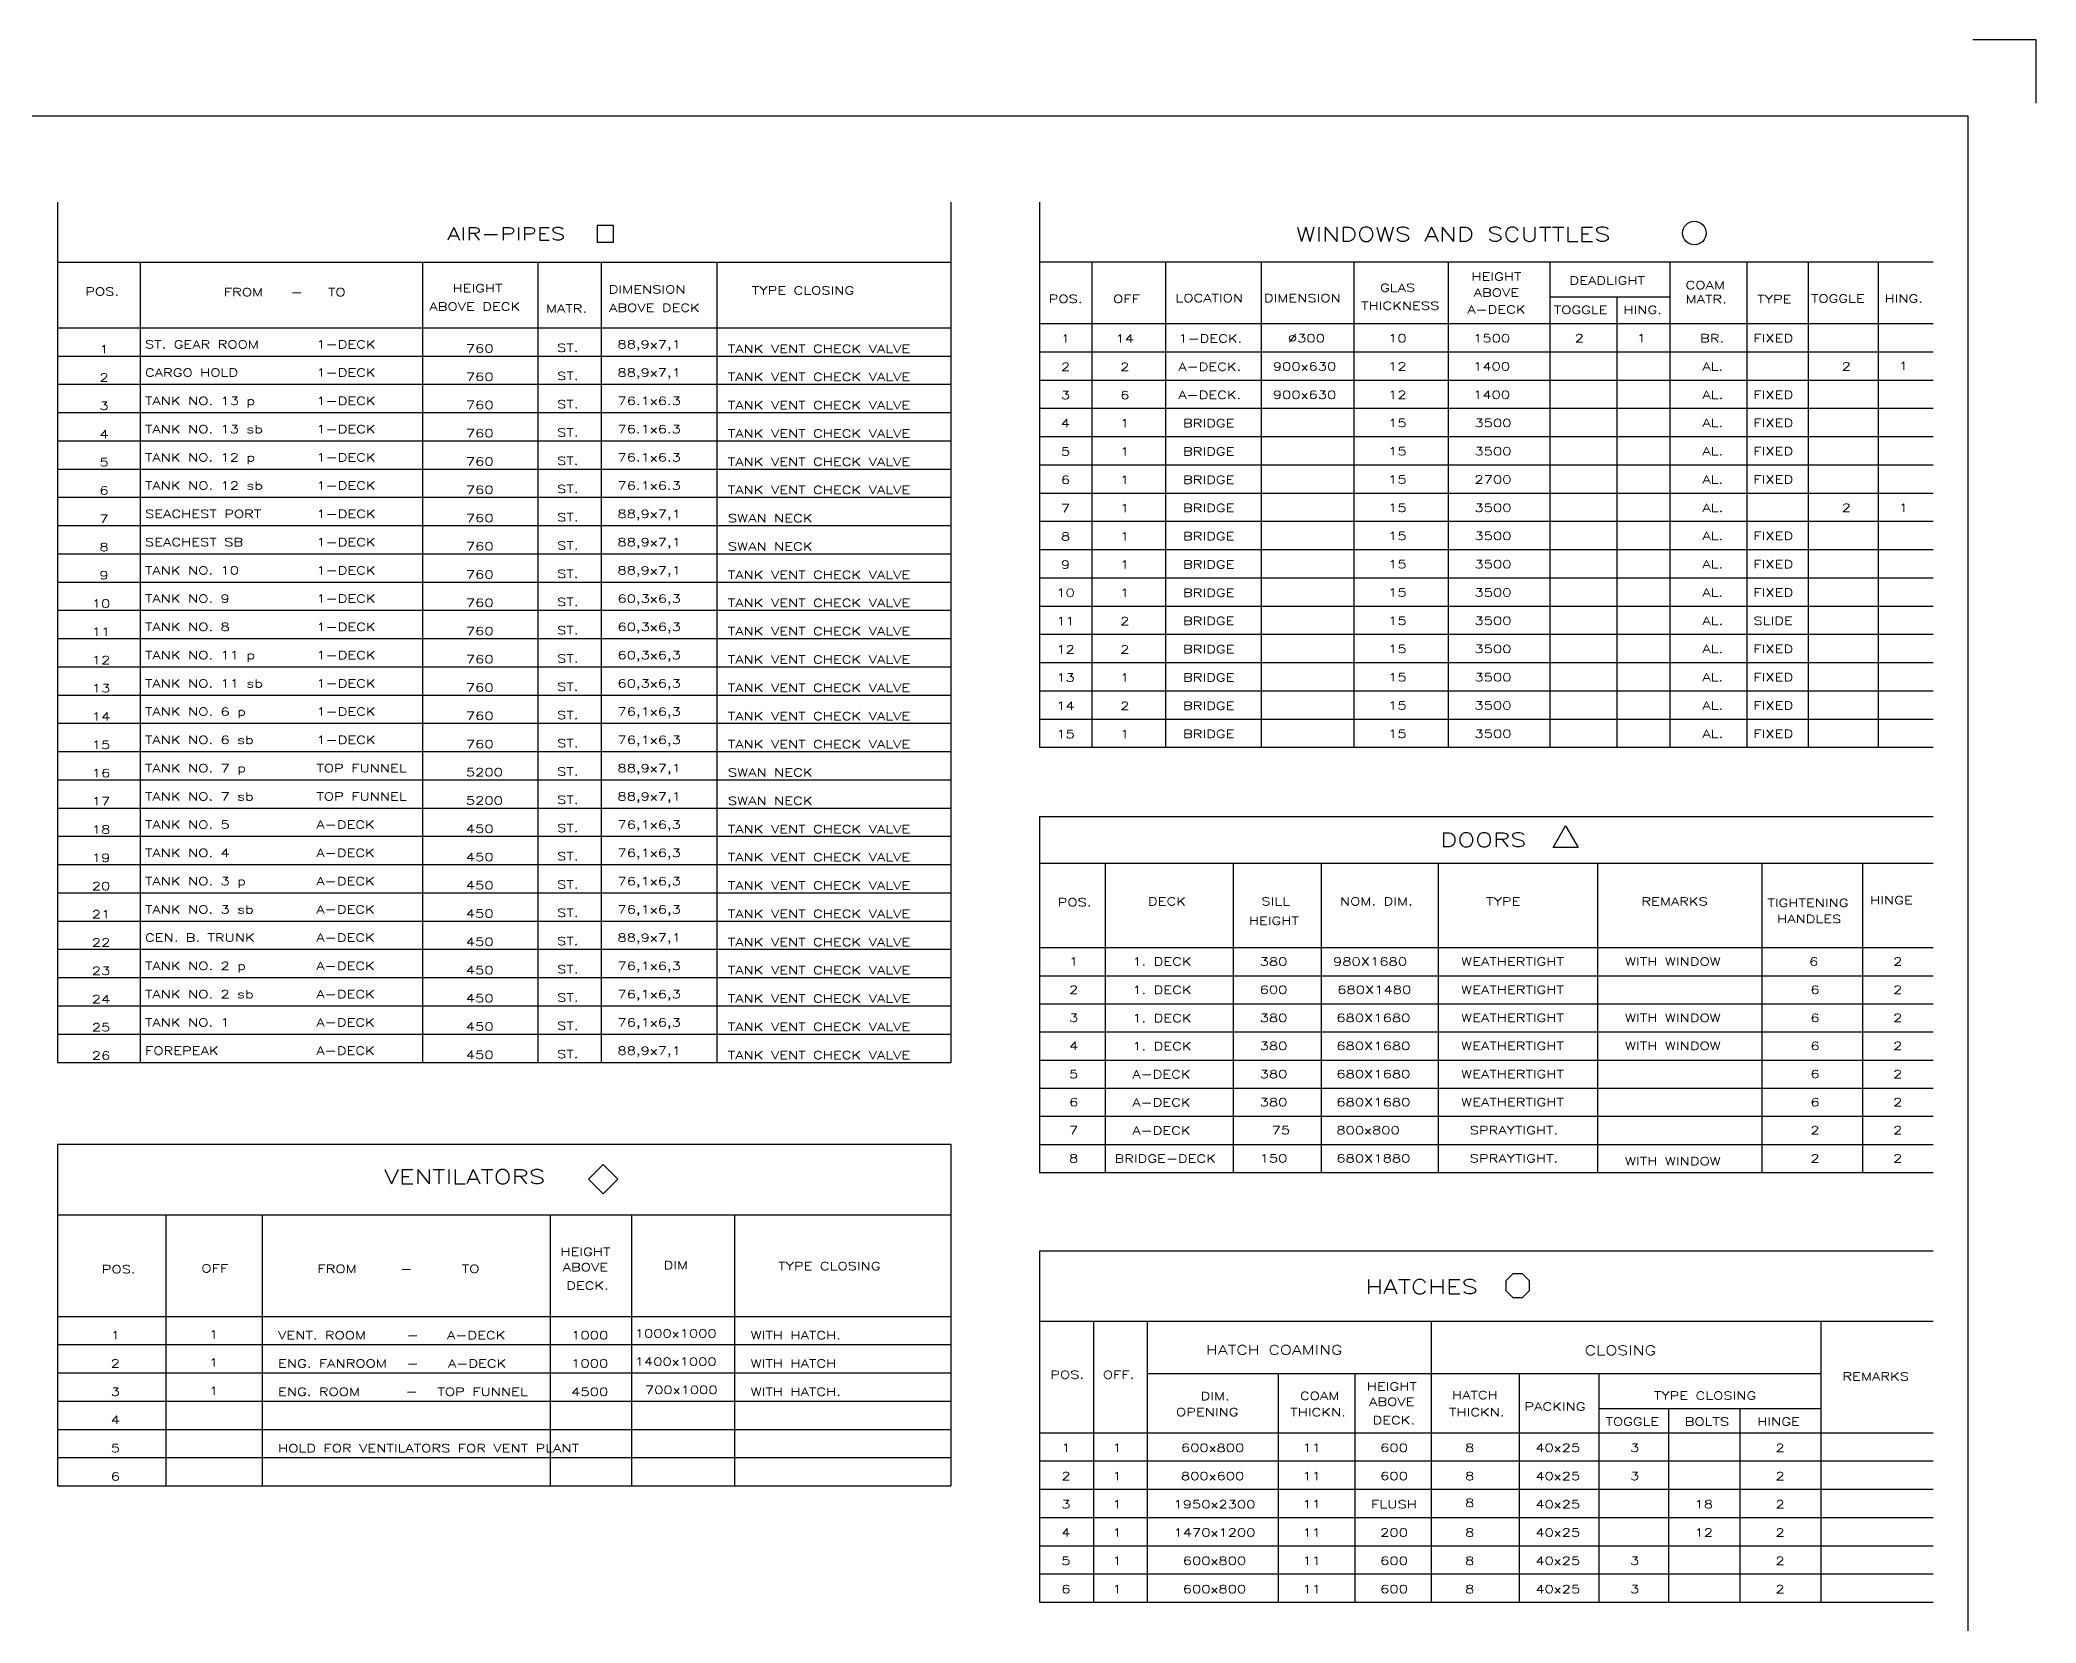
# Model space of a CAD drawing. Extents: x 1551 to 113148, y -1700 to 77018.
# Drawn here: x 63730 to 113148, y 37832 to 77018 of the extents above; entities that cross this region are included whole.
import ezdxf
from ezdxf.enums import TextEntityAlignment as Align

# ---------------------------------------------------------------- set-up
doc = ezdxf.new("R2010")
doc.units = 0
doc.header["$LTSCALE"] = 500
doc.header["$MEASUREMENT"] = 0
doc.layers.get('0').update_dxf_attribs({"linetype": 'CONTINUOUS'})
for name, color, linetype in [('M1CO1', 1, 'CONTINUOUS'), ('S0CO1', 7, 'CONTINUOUS'), ('S0TX3', 3, 'CONTINUOUS')]:
    doc.layers.add(name, color=color, linetype=linetype)
doc.styles.add('ROMANS', font='romans', dxfattribs={"height": 100})

msp = doc.modelspace()

# ---------------------------------------------------------------- linework, layer by layer
at = {"color": 2}
msp.add_lwpolyline([(113148.444, 75453.904), (113148.444, 77017.569), (111584.778, 77017.569)], dxfattribs=at)
at = {"layer": 'M1CO1'}
for p, q in [((64163.063, 69892.809), (86282.437, 69892.809)), ((88477.987, 69998.43), (110597.361, 69998.43)), ((64163.063, 69193.509), (86282.437, 69193.509)), ((88477.987, 69299.131), (110597.361, 69299.131)), ((64163.063, 68494.209), (86282.437, 68494.209)), ((88477.987, 68599.831), (110597.361, 68599.831)), ((64163.063, 67794.909), (86282.437, 67794.909)), ((88477.987, 67900.531), (110597.361, 67900.531)), ((64163.063, 67095.609), (86282.437, 67095.609)), ((88477.987, 67201.231), (110597.361, 67201.231)), ((64163.063, 66396.309), (86282.437, 66396.309)), ((88477.987, 66501.931), (110597.361, 66501.931)), ((88477.987, 65802.631), (110597.361, 65802.631)), ((64163.063, 65697.009), (86282.437, 65697.009)), ((64163.063, 64997.709), (86282.437, 64997.709)), ((88477.987, 65103.331), (110597.361, 65103.331)), ((64163.063, 64298.409), (86282.437, 64298.409)), ((88477.987, 64404.031), (110597.361, 64404.031)), ((64163.063, 63599.109), (86282.437, 63599.109)), ((88477.987, 63704.731), (110597.361, 63704.731)), ((64163.063, 62899.809), (86282.437, 62899.809)), ((88477.987, 63005.431), (110597.361, 63005.431)), ((88477.987, 62306.131), (110597.361, 62306.131)), ((64163.063, 62200.509), (86282.437, 62200.509)), ((64163.063, 61501.209), (86282.437, 61501.209)), ((88477.987, 61606.831), (110597.361, 61606.831)), ((64163.063, 60801.909), (86282.437, 60801.909)), ((88477.987, 60907.531), (110597.361, 60907.531)), ((64163.063, 60102.609), (86282.437, 60102.609)), ((88477.987, 60208.231), (110597.361, 60208.231)), ((64163.063, 59403.309), (86282.437, 59403.309)), ((88477.987, 59508.931), (110597.361, 59508.931)), ((64163.063, 58704.009), (86282.437, 58704.009)), ((64163.063, 58004.709), (86282.437, 58004.709)), ((64163.063, 57305.409), (86282.437, 57305.409)), ((64163.063, 56606.109), (86282.437, 56606.109)), ((64163.063, 55906.809), (86282.437, 55906.809)), ((64163.063, 55207.509), (86282.437, 55207.509)), ((64163.063, 54508.209), (86282.437, 54508.209)), ((64163.063, 53808.909), (86282.437, 53808.909)), ((88477.987, 53855.921), (110597.361, 53855.921)), ((64163.063, 53109.609), (86282.437, 53109.609)), ((88477.987, 53160.189), (110597.361, 53160.189)), ((64163.063, 52410.309), (86282.437, 52410.309)), ((88477.987, 52464.457), (110597.361, 52464.457)), ((64163.063, 51711.009), (86282.437, 51711.009)), ((88477.987, 51768.725), (110597.361, 51768.725)), ((88477.987, 51072.993), (110597.361, 51072.993)), ((88477.987, 50377.261), (110597.361, 50377.261)), ((88477.987, 49681.529), (110597.361, 49681.529)), ((88477.987, 48985.796), (110597.361, 48985.796)), ((64163.063, 44724.005), (86282.437, 44724.005)), ((64163.063, 44024.705), (86282.437, 44024.705)), ((64163.063, 43325.405), (86282.437, 43325.405)), ((64163.063, 42626.105), (86282.437, 42626.105)), ((64163.063, 41926.805), (86282.437, 41926.805)), ((88477.987, 41844.122), (110597.361, 41844.122)), ((64163.063, 41227.505), (86282.437, 41227.505)), ((88477.987, 41144.822), (110597.361, 41144.822)), ((88477.987, 40445.522), (110597.361, 40445.522)), ((88477.987, 39746.222), (110597.361, 39746.222)), ((88477.987, 39046.922), (110597.361, 39046.922)), ((88477.987, 38347.622), (110597.361, 38347.622))]:
    msp.add_line(p, q, dxfattribs=at)
at = {"layer": 'S0CO1', "color": 6}
for p, q in [((111463.759, 75132.34), (3114.742, 75132.34)), ((111464.496, -497.084), (111463.759, 75132.34))]:
    msp.add_line(p, q, dxfattribs=at)
at = {"layer": 'S0TX3'}
for p, q in [((64163.063, 72999.995), (64163.063, 51711.009)), ((86282.437, 72999.995), (86282.437, 51711.009)), ((88477.987, 72999.995), (88477.987, 59508.931)), ((77522.706, 72420.283), (77522.706, 72012.776)), ((77930.214, 72420.283), (77522.706, 72420.283)), ((77930.214, 72012.776), (77930.214, 72420.283)), ((77522.706, 72012.776), (77930.214, 72012.776)), ((64163.063, 71519.426), (86282.437, 71519.426)), ((66214.642, 71519.426), (66214.642, 51711.009)), ((73198.512, 71519.426), (73198.512, 51711.009)), ((76058.555, 71519.426), (76058.555, 51711.009)), ((77623.098, 71519.426), (77623.098, 51711.009)), ((80487.079, 71519.426), (80487.079, 51711.009)), ((88477.987, 71521.92), (110597.361, 71521.92)), ((89769.955, 71521.92), (89769.955, 59508.931)), ((91591.79, 71521.92), (91591.79, 59508.931)), ((93960.284, 71521.92), (93960.284, 59508.931)), ((96257.676, 71521.92), (96257.676, 59508.931)), ((98592.765, 71521.92), (98592.765, 59508.931)), ((101108.67, 71521.92), (101108.67, 59508.931)), ((104081.829, 71521.92), (104081.829, 59508.931)), ((105986.993, 71521.92), (105986.993, 59508.931)), ((107510.163, 71521.92), (107510.163, 59508.931)), ((109238.252, 71521.92), (109238.252, 59508.931)), ((101108.67, 70656.159), (104081.829, 70656.159)), ((102771.463, 70656.159), (102771.463, 59508.931)), ((88477.987, 57796.66), (110597.361, 57796.66)), ((88477.987, 57796.66), (88477.987, 48985.796)), ((88477.987, 56637.107), (110597.361, 56637.107)), ((90102.244, 56637.107), (90102.244, 48985.796)), ((93272.072, 56637.107), (93272.072, 48985.796)), ((95446.694, 56637.107), (95446.694, 48985.796)), ((98345.577, 56637.107), (98345.577, 48985.796)), ((102288.059, 56637.107), (102288.059, 48985.796)), ((106358.575, 56637.107), (106358.575, 48985.796)), ((108849.829, 56637.107), (108849.829, 48985.796)), ((88477.987, 54551.654), (110597.361, 54551.654)), ((64163.063, 49688.716), (86282.437, 49688.716)), ((77672.279, 49184.386), (77308.836, 48820.944)), ((78035.721, 48820.944), (77672.279, 49184.386)), ((77308.836, 48820.944), (77672.279, 48457.501)), ((77672.279, 48457.501), (78035.721, 48820.944)), ((64163.063, 47934.447), (86282.437, 47934.447)), ((66844.34, 47934.447), (66844.34, 41227.505)), ((69232.497, 47934.447), (69232.497, 41227.505)), ((76358.045, 47934.447), (76358.045, 41227.505)), ((78372.135, 47934.447), (78372.135, 41227.505)), ((80922.503, 47934.447), (80922.503, 41227.505)), ((88477.987, 47043.691), (110597.361, 47043.691)), ((88477.987, 47043.691), (88477.987, 38347.622)), ((64163.063, 45423.305), (86282.437, 45423.305)), ((88477.987, 45302.654), (110597.361, 45302.654)), ((89809.191, 45302.654), (89809.191, 38347.622)), ((91140.396, 45302.654), (91140.396, 38347.622)), ((98169.944, 45302.654), (98169.944, 38347.622)), ((107820.748, 45302.654), (107820.748, 38347.622)), ((91140.396, 44012.891), (107820.748, 44012.891)), ((94384.236, 44012.891), (94384.236, 38347.622)), ((96284.736, 44012.891), (96284.736, 38347.622)), ((100354.642, 44012.891), (100354.642, 38347.622)), ((102325.042, 44012.891), (102325.042, 38347.622)), ((102325.042, 43142.307), (107820.748, 43142.307)), ((104050.295, 43142.307), (104050.295, 38347.622)), ((105814.782, 43142.307), (105814.782, 38347.622)), ((88477.987, 42543.422), (110597.361, 42543.422))]:
    msp.add_line(p, q, dxfattribs=at)
at = {"layer": 'S0TX3', "linetype": 'Continuous'}
for p, q in [((64163.063, 49688.716), (64163.063, 41227.505)), ((86282.437, 49688.716), (86282.437, 41227.505))]:
    msp.add_line(p, q, dxfattribs=at)
at = {"layer": 'S0TX3'}
for points in [[(101189.603, 57027.799), (101502.103, 57569.065), (101814.603, 57027.799)], [(100605.203, 46063.906), (100605.203, 46305.289), (100434.52, 46475.973), (100193.137, 46475.973), (100022.453, 46305.289), (100022.453, 46063.906), (100193.137, 45893.223), (100434.52, 45893.223)]]:
    msp.add_lwpolyline(points, close=True, dxfattribs=at)
msp.add_circle((104688.494, 72237.973), 291.375, dxfattribs=at)

# ---------------------------------------------------------------- texts
at = {"layer": 'S0TX3', "color": 4, "style": 'ROMANS', "width": 1.35}
for s, height, p in [('AIR-PIPES', 311.8678, (75273.045, 72220.922)), ('WINDOWS AND SCUTTLES', 349.65, (98717.305, 72207.242)), ('DOORS', 347.8661, (99463.641, 57216.884)), ('VENTILATORS', 349.65, (74244.983, 48879.82)), ('HATCHES', 349.65, (97933.462, 46157.167))]:
    msp.add_text(s, height=height, dxfattribs=at).set_placement(p, align=Align.MIDDLE)
at = {"layer": 'S0TX3', "style": 'ROMANS', "width": 1.35}
for s, p in [('HEIGHT', (99788.02, 71158.545)), ('POS.', (65268.863, 70789.584)), ('FROM   -   TO', (69789.709, 70774.011)), ('POS.', (89120.806, 70607.682)), ('OFF', (90629.342, 70607.682)), ('GLAS', (97342.636, 70885.285)), ('ABOVE', (99788.02, 70762.25)), ('MATR.', (76765.858, 70368.998)), ('THICKNESS', (97408.716, 70439.707)), ('A-DECK', (99788.02, 70343.939)), ('1', (89120.806, 69625.631)), ('14', (90587.599, 69625.631)), ('1', (65316.946, 69361.07)), ('2', (65316.946, 68661.77)), ('2', (89120.806, 68926.331)), ('2', (90587.599, 68926.331)), ('3', (89120.806, 68227.031)), ('6', (90587.599, 68227.031)), ('3', (65316.946, 67962.47)), ('4', (65316.946, 67263.17)), ('4', (89120.806, 67527.731)), ('1', (90587.599, 67527.731)), ('5', (89120.806, 66828.431)), ('1', (90587.599, 66828.431)), ('5', (65316.946, 66563.87)), ('6', (89120.806, 66129.131)), ('1', (90587.599, 66129.131)), ('6', (65316.946, 65864.57)), ('7', (65316.946, 65165.27)), ('7', (89120.806, 65429.831)), ('1', (90587.599, 65429.831)), ('8', (89120.806, 64730.531)), ('1', (90587.599, 64730.531)), ('8', (65316.946, 64465.97)), ('9', (65316.946, 63766.67)), ('9', (89120.806, 64031.231)), ('1', (90587.599, 64031.231)), ('10', (89120.806, 63331.931)), ('1', (90587.599, 63331.931)), ('10', (65243.486, 63067.37)), ('11', (65243.486, 62368.07)), ('11', (89120.806, 62632.631)), ('2', (90587.599, 62632.631)), ('12', (89120.806, 61933.331)), ('2', (90587.599, 61933.331)), ('12', (65243.486, 61668.77)), ('13', (89120.806, 61234.031)), ('1', (90587.599, 61234.031)), ('13', (65243.486, 60969.47)), ('14', (65243.486, 60270.17)), ('14', (89120.806, 60534.731)), ('2', (90587.599, 60534.731)), ('15', (89120.806, 59835.431)), ('1', (90587.599, 59835.431)), ('15', (65243.486, 59570.87)), ('16', (65243.486, 58871.57)), ('17', (65243.486, 58172.27)), ('18', (65243.486, 57472.97)), ('19', (65243.486, 56773.67)), ('20', (65243.486, 56074.37)), ('21', (65243.486, 55375.07)), ('POS.', (89343.567, 55674.456)), ('22', (65243.486, 54675.77)), ('23', (65243.486, 53976.47)), ('1', (89322.185, 54203.787)), ('24', (65243.486, 53277.17)), ('2', (89322.185, 53508.055)), ('3', (89322.185, 52812.323)), ('25', (65243.486, 52577.87)), ('26', (65243.486, 51878.57)), ('4', (89322.185, 52116.591)), ('5', (89322.185, 51420.859)), ('6', (89322.185, 50725.127)), ('7', (89322.185, 50029.395)), ('8', (89322.185, 49333.663)), ('POS.', (65679.572, 46590.661)), ('OFF', (68058.547, 46611.523)), ('FROM     -      TO', (72605.304, 46599.753)), ('1', (65598.377, 44956.952)), ('1', (68028.333, 44977.815)), ('2', (65598.377, 44257.652)), ('1', (68028.333, 44278.515)), ('POS.', (89160.042, 43979.559)), ('OFF.', (90434.299, 43979.559)), ('3', (65598.377, 43558.352)), ('1', (68028.333, 43579.215)), ('4', (65598.377, 42859.052)), ('TOGGLE', (103154.464, 42818.796)), ('BOLTS', (104999.154, 42818.796)), ('HINGE', (106772.961, 42818.796)), ('5', (65598.377, 42159.752)), ('1', (89130.305, 42170.622)), ('1', (90398.794, 42170.622)), ('600x800', (92762.062, 42170.622)), ('11', (95212.442, 42170.622)), ('600', (97253.527, 42170.622)), ('8', (99127.271, 42170.622)), ('40x25', (101307.164, 42170.622)), ('3', (103212.877, 42170.622)), ('2', (106812.193, 42170.622)), ('6', (65598.377, 41460.452)), ('2', (89130.305, 41471.322)), ('1', (90398.794, 41471.322)), ('800x600', (92762.062, 41471.322)), ('11', (95212.442, 41471.322)), ('600', (97253.527, 41471.322)), ('8', (99127.271, 41471.322)), ('40x25', (101307.164, 41471.322)), ('3', (103212.877, 41471.322)), ('2', (106812.193, 41471.322)), ('3', (89130.305, 40772.022)), ('1', (90398.794, 40772.022)), ('1950x2300', (92807.603, 40772.022)), ('11', (95212.442, 40772.022)), ('FLUSH', (97253.527, 40772.022)), ('8', (99127.271, 40807.457)), ('40x25', (101307.164, 40772.022)), ('18', (104922.004, 40772.022)), ('2', (106812.193, 40772.022)), ('4', (89130.305, 40072.722)), ('1', (90398.794, 40072.722)), ('1470x1200', (92807.603, 40072.722)), ('11', (95212.442, 40072.722)), ('200', (97253.527, 40072.722)), ('8', (99127.271, 40072.722)), ('40x25', (101307.164, 40072.722)), ('12', (104922.004, 40072.722)), ('2', (106812.193, 40072.722)), ('5', (89130.305, 39373.422)), ('1', (90398.794, 39373.422)), ('600x800', (92807.603, 39373.422)), ('11', (95212.442, 39373.422)), ('600', (97253.527, 39373.422)), ('8', (99127.271, 39373.422)), ('40x25', (101307.164, 39373.422)), ('3', (103212.877, 39373.422)), ('2', (106812.193, 39373.422)), ('6', (89130.305, 38674.122)), ('1', (90398.794, 38674.122)), ('600x800', (92807.603, 38674.122)), ('11', (95212.442, 38674.122)), ('600', (97253.527, 38674.122)), ('8', (99127.271, 38674.122)), ('40x25', (101307.164, 38674.122)), ('3', (103212.877, 38674.122)), ('2', (106812.193, 38674.122))]:
    msp.add_text(s, height=198.135, dxfattribs=at).set_placement(p, align=Align.MIDDLE)
for s, height, p in [('HEIGHT', 198.135, (73944.31, 70771.294)), ('DIMENSION', 198.135, (77810.321, 70744.704)), ('TYPE CLOSING', 198.135, (81355.31, 70718.114)), ('LOCATION', 198.135, (91840.915, 70529.039)), ('DIMENSION', 198.135, (94030.864, 70529.039)), ('DEADLIGHT', 198.135, (101596.325, 70963.23)), ('COAM', 198.135, (104471.525, 70850.204)), ('MATR.', 198.135, (104471.525, 70500.554)), ('TYPE', 198.135, (106246.423, 70500.554)), ('TOGGLE', 198.135, (107576.412, 70516.144)), ('HING.', 198.135, (109395.739, 70516.144)), ('ABOVE DECK', 198.135, (73373.223, 70317.85)), ('ABOVE DECK', 198.135, (77819.111, 70291.261)), ('TOGGLE', 198.135, (101209.353, 70236.611)), ('HING.', 198.135, (102931.886, 70236.611)), ('1-DECK.', 198.135, (91913.231, 69529.831)), ('%%C300', 198.135, (94625.588, 69535.333)), ('10', 198.135, (97108.366, 69535.333)), ('1500', 198.135, (99211.216, 69535.333)), ('2', 198.135, (101724.271, 69535.333)), ('1', 198.135, (103261.243, 69535.333)), (' BR.', 198.135, (104647.038, 69535.333)), ('FIXED', 198.135, (106150.377, 69535.333)), ('760', 198.135, (74273.601, 69280.984)), ('TANK VENT CHECK VALVE', 198.135, (80760.126, 69275.315)), ('760', 198.135, (74273.601, 68581.684)), ('TANK VENT CHECK VALVE', 198.135, (80760.126, 68576.015)), ('A-DECK.', 198.135, (91913.231, 68830.531)), ('900x630', 198.135, (94253.111, 68836.033)), ('12', 198.135, (97108.366, 68836.033)), ('1400', 198.135, (99209.786, 68836.033)), ('AL.', 198.135, (104889.331, 68836.033)), ('2', 198.135, (108334.769, 68836.033)), ('1', 198.135, (109750.845, 68848.8)), ('A-DECK.', 198.135, (91913.231, 68131.231)), ('900x630', 198.135, (94253.111, 68136.733)), ('12', 198.135, (97108.366, 68136.733)), ('1400', 198.135, (99209.786, 68136.733)), ('AL.', 198.135, (104889.331, 68136.733)), ('FIXED', 198.135, (106150.377, 68136.733)), ('760', 198.135, (74273.601, 67882.384)), ('TANK VENT CHECK VALVE', 198.135, (80760.126, 67876.715)), ('760', 198.135, (74273.601, 67183.084)), ('TANK VENT CHECK VALVE', 198.135, (80760.126, 67177.415)), ('BRIDGE', 198.135, (92029.922, 67431.931)), ('15', 198.135, (97108.366, 67437.433)), ('3500', 198.135, (99243.321, 67437.433)), ('AL.', 198.135, (104889.331, 67437.433)), ('FIXED', 198.135, (106150.377, 67437.433)), ('BRIDGE', 198.135, (92029.922, 66732.631)), ('15', 198.135, (97108.366, 66738.133)), ('3500', 198.135, (99243.321, 66738.133)), ('AL.', 198.135, (104889.331, 66738.133)), ('FIXED', 198.135, (106150.377, 66738.133)), ('760', 198.135, (74273.601, 66483.784)), ('TANK VENT CHECK VALVE', 198.135, (80760.126, 66478.115)), ('BRIDGE', 198.135, (92029.922, 66033.331)), ('15', 198.135, (97108.366, 66038.833)), ('2700', 198.135, (99243.321, 66038.833)), ('AL.', 198.135, (104889.331, 66038.833)), ('FIXED', 198.135, (106150.377, 66038.833)), ('760', 198.135, (74273.601, 65784.484)), ('TANK VENT CHECK VALVE', 198.135, (80760.126, 65778.815)), ('760', 198.135, (74273.601, 65085.184)), ('SWAN NECK', 198.135, (80760.126, 65079.515)), ('BRIDGE', 198.135, (92029.922, 65334.031)), ('15', 198.135, (97108.366, 65339.533)), ('3500', 198.135, (99243.321, 65339.533)), ('AL.', 198.135, (104889.331, 65339.533)), ('2', 198.135, (108334.769, 65339.533)), ('1', 198.135, (109750.845, 65339.533)), ('BRIDGE', 198.135, (92029.922, 64634.731)), ('15', 198.135, (97108.366, 64640.233)), ('3500', 198.135, (99243.321, 64640.233)), ('AL.', 198.135, (104889.331, 64640.233)), ('FIXED', 198.135, (106150.377, 64640.233)), ('760', 198.135, (74273.601, 64385.884)), ('SWAN NECK', 198.135, (80760.126, 64380.215)), ('760', 198.135, (74273.601, 63686.584)), ('TANK VENT CHECK VALVE', 198.135, (80760.126, 63680.915)), ('BRIDGE', 198.135, (92029.922, 63935.431)), ('15', 198.135, (97108.366, 63940.933)), ('3500', 198.135, (99243.321, 63940.933)), ('AL.', 198.135, (104889.331, 63940.933)), ('FIXED', 198.135, (106150.377, 63940.933)), ('BRIDGE', 198.135, (92029.922, 63236.131)), ('15', 198.135, (97108.366, 63241.633)), ('3500', 198.135, (99243.321, 63241.633)), ('AL.', 198.135, (104889.331, 63241.633)), ('FIXED', 198.135, (106150.377, 63241.633)), ('760', 198.135, (74273.601, 62987.284)), ('TANK VENT CHECK VALVE', 198.135, (80760.126, 62981.615)), ('760', 198.135, (74273.601, 62287.984)), ('TANK VENT CHECK VALVE', 198.135, (80760.126, 62282.315)), ('BRIDGE', 198.135, (92029.922, 62536.831)), ('15', 198.135, (97108.366, 62542.333)), ('3500', 198.135, (99243.321, 62542.333)), ('AL.', 198.135, (104889.331, 62542.333)), ('SLIDE', 198.135, (106150.377, 62542.333)), ('760', 198.135, (74273.601, 61588.684)), ('TANK VENT CHECK VALVE', 198.135, (80760.126, 61583.015)), ('BRIDGE', 198.135, (92029.922, 61837.531)), ('15', 198.135, (97108.366, 61843.033)), ('3500', 198.135, (99243.321, 61843.033)), ('AL.', 198.135, (104889.331, 61843.033)), ('FIXED', 198.135, (106150.377, 61843.033)), ('BRIDGE', 198.135, (92029.922, 61138.231)), ('15', 198.135, (97108.366, 61143.733)), ('3500', 198.135, (99243.321, 61143.733)), ('AL.', 198.135, (104889.331, 61143.733)), ('FIXED', 198.135, (106150.377, 61143.733)), ('760', 198.135, (74273.601, 60889.384)), ('TANK VENT CHECK VALVE', 198.135, (80760.126, 60883.715)), ('760', 198.135, (74273.601, 60190.085)), ('TANK VENT CHECK VALVE', 198.135, (80760.126, 60184.415)), ('BRIDGE', 198.135, (92029.922, 60438.931)), ('15', 198.135, (97108.366, 60444.433)), ('3500', 198.135, (99243.321, 60444.433)), ('AL.', 198.135, (104889.331, 60444.433)), ('FIXED', 198.135, (106150.377, 60444.433)), ('BRIDGE', 198.135, (92029.922, 59739.631)), ('15', 198.135, (97108.366, 59745.133)), ('3500', 198.135, (99243.321, 59745.133)), ('AL.', 198.135, (104889.331, 59745.133)), ('FIXED', 198.135, (106150.377, 59745.133)), ('760', 198.135, (74273.601, 59490.785)), ('TANK VENT CHECK VALVE', 198.135, (80760.126, 59485.115)), ('5200', 198.135, (74273.601, 58791.485)), ('SWAN NECK', 198.135, (80760.126, 58785.815)), ('5200', 198.135, (74273.601, 58092.185)), ('SWAN NECK', 198.135, (80760.126, 58086.515)), ('450', 198.135, (74273.601, 57392.885)), ('TANK VENT CHECK VALVE', 198.135, (80760.126, 57387.215)), ('450', 198.135, (74273.601, 56693.585)), ('TANK VENT CHECK VALVE', 198.135, (80760.126, 56687.915)), ('450', 198.135, (74273.601, 55994.285)), ('TANK VENT CHECK VALVE', 198.135, (80760.126, 55988.615)), ('450', 198.135, (74273.601, 55294.985)), ('TANK VENT CHECK VALVE', 198.135, (80760.126, 55289.315)), ('DECK', 198.135, (91161.88, 55596.899)), ('SILL', 198.135, (93968.653, 55596.899)), ('NOM. DIM.', 198.135, (95915.087, 55596.899)), ('TYPE', 197.1241, (99535.276, 55596.899)), ('REMARKS', 197.1241, (103377.801, 55596.899)), ('TIGHTENING', 198.135, (106498.365, 55558.373)), ('HANDLES', 198.135, (106734.967, 55160.952)), ('HINGE', 198.135, (109039.204, 55624.609)), ('HEIGHT', 198.135, (93659.402, 55116.445)), ('450', 198.135, (74273.601, 54595.685)), ('TANK VENT CHECK VALVE', 198.135, (80760.126, 54590.015)), ('450', 198.135, (74273.601, 53896.385)), ('TANK VENT CHECK VALVE', 198.135, (80760.126, 53890.715)), ('1. DECK', 198.135, (90774.543, 54105.225)), ('380', 198.135, (93925.641, 54105.225)), (' 980X1680', 198.135, (95559.189, 54105.225)), ('WEATHERTIGHT', 198.135, (98913.113, 54105.225)), ('WITH WINDOW', 198.135, (102971.186, 54105.225)), ('6', 198.135, (107529.558, 54105.225)), ('2', 198.135, (109608.429, 54105.225)), ('450', 198.135, (74273.601, 53197.085)), ('TANK VENT CHECK VALVE', 198.135, (80760.126, 53191.415)), ('1. DECK', 198.135, (90774.543, 53405.925)), ('600', 198.135, (93925.641, 53409.493)), ('680X1480', 198.135, (95846.349, 53409.493)), ('WEATHERTIGHT', 198.135, (98913.113, 53409.493)), ('6', 198.135, (107561.016, 53409.493)), ('2', 198.135, (109608.429, 53409.493)), ('1. DECK', 198.135, (90774.543, 52706.625)), ('380', 198.135, (93925.641, 52713.761)), ('680X1680', 198.135, (95824.26, 52713.761)), ('WEATHERTIGHT', 198.135, (98913.113, 52713.761)), ('WITH WINDOW', 198.135, (102971.186, 52713.761)), ('6', 198.135, (107561.016, 52713.761)), ('2', 198.135, (109608.429, 52713.761)), ('450', 198.135, (74273.601, 52497.785)), ('TANK VENT CHECK VALVE', 198.135, (80760.126, 52492.115)), ('450', 198.135, (74273.601, 51798.485)), ('TANK VENT CHECK VALVE', 198.135, (80760.126, 51792.815)), ('1. DECK', 198.135, (90774.543, 52010.893)), ('380', 198.135, (93925.641, 52018.029)), ('680X1680', 198.135, (95824.26, 52018.029)), ('WEATHERTIGHT', 198.135, (98913.113, 52018.029)), ('WITH WINDOW', 198.135, (102971.186, 52018.029)), ('6', 198.135, (107561.016, 52018.029)), ('2', 198.135, (109608.429, 52018.029)), ('A-DECK', 198.135, (90774.543, 51315.161)), ('380', 198.135, (93925.641, 51322.297)), ('680X1680', 198.135, (95824.26, 51322.297)), ('WEATHERTIGHT', 198.135, (98913.113, 51322.297)), ('6', 198.135, (107561.016, 51322.297)), ('2', 198.135, (109608.429, 51322.297)), ('A-DECK', 198.135, (90774.543, 50619.429)), ('380', 198.135, (93925.641, 50626.565)), ('680X1680', 198.135, (95824.26, 50626.565)), ('WEATHERTIGHT', 198.135, (98913.113, 50626.565)), ('6', 198.135, (107561.016, 50626.565)), ('2', 198.135, (109608.429, 50626.565)), ('A-DECK', 198.135, (90774.543, 49923.697)), ('75', 198.135, (94222.762, 49930.833)), ('800x800', 198.135, (95824.26, 49930.833)), ('SPRAYTIGHT.', 198.135, (99125.794, 49930.833)), ('2', 198.135, (107561.016, 49930.833)), ('2', 198.135, (109608.429, 49930.833)), ('BRIDGE-DECK', 198.135, (90332.757, 49227.965)), ('150', 198.135, (93925.641, 49235.101)), ('680X1880', 198.135, (95824.26, 49235.101)), ('SPRAYTIGHT.', 198.135, (99125.794, 49235.101)), ('2', 198.135, (107561.016, 49235.101)), ('2', 198.135, (109608.429, 49235.101)), ('WITH WINDOW', 198.135, (102971.186, 49167.89)), ('HEIGHT', 198.135, (76614.842, 46922.475)), ('ABOVE', 198.135, (76672.955, 46540.758)), ('DIM', 198.135, (79169.269, 46589.899)), ('TYPE CLOSING ', 198.135, (82007.586, 46568.797)), ('DECK.', 198.135, (76758.067, 46084.769)), ('VENT. ROOM', 198.135, (69625.591, 44857.885)), ('A-DECK', 198.135, (73809.423, 44857.885)), ('1000', 198.135, (76882.77, 44857.885)), ('1000x1000', 198.135, (78454.919, 44902.48)), ('WITH HATCH.', 198.135, (81323.597, 44857.885)), ('-', 198.135, (72812.477, 44857.885)), ('HATCH COAMING', 233.1, (92594.595, 44476.032)), ('CLOSING', 233.1, (101972.922, 44465.679)), ('ENG. FANROOM', 198.135, (69625.591, 44158.585)), ('-', 198.135, (72812.477, 44158.585)), ('A-DECK', 198.135, (73832.395, 44158.585)), ('1000', 198.135, (76882.77, 44158.585)), ('1400x1000', 198.135, (78454.919, 44203.18)), ('WITH HATCH', 198.135, (81323.597, 44158.585)), ('REMARKS', 198.135, (108352.398, 43838.312)), ('ENG. ROOM', 198.135, (69625.591, 43459.285)), ('-', 198.135, (72787.281, 43459.285)), ('TOP FUNNEL', 198.135, (73573.047, 43459.285)), ('4500', 198.135, (76882.77, 43459.285)), ('700x1000', 198.135, (78707.609, 43503.88)), ('WITH HATCH.', 198.135, (81323.597, 43459.285)), ('DIM. ', 198.135, (92461.633, 43350.608)), ('COAM', 198.135, (94924.182, 43356.42)), ('HEIGHT', 198.135, (96577.726, 43591.481)), ('HATCH', 198.135, (98688.133, 43377.728)), ('TYPE CLOSING ', 198.135, (103686.476, 43362.023)), ('OPENING', 198.135, (91854.935, 42955.923)), ('THICKN.', 198.135, (94684.889, 42950.845)), ('ABOVE', 198.135, (96635.839, 43209.764)), ('THICKN.', 198.135, (98615.524, 42950.845)), ('PACKING', 198.135, (100481.061, 43090.87)), ('DECK.', 198.135, (96720.95, 42753.775)), ('HOLD FOR VENTILATORS FOR VENT PLANT', 198.135, (69625.591, 42060.685))]:
    msp.add_text(s, height=height, dxfattribs=at).set_placement(p)
for s, p in [('ST. GEAR ROOM', (66331.192, 69323.951)), ('1-DECK', (70575.632, 69323.951)), ('88,9x7,1', (78027.703, 69323.951)), ('CARGO HOLD', (66331.192, 68624.651)), ('1-DECK', (70575.632, 68624.651)), ('88,9x7,1', (78027.703, 68624.651)), ('TANK NO. 13 p', (66331.192, 67925.351)), ('1-DECK', (70575.632, 67925.351)), ('76.1x6.3', (78027.703, 67925.351)), ('TANK NO. 13 sb', (66331.192, 67226.051)), ('1-DECK', (70575.632, 67226.051)), ('76.1x6.3', (78027.703, 67226.051)), ('TANK NO. 12 p', (66331.192, 66526.751)), ('1-DECK', (70575.632, 66526.751)), ('76.1x6.3', (78027.703, 66526.751)), ('TANK NO. 12 sb', (66331.853, 65827.451)), ('1-DECK', (70575.632, 65827.451)), ('76.1x6.3', (78027.703, 65827.451)), ('SEACHEST PORT', (66331.192, 65128.151)), ('1-DECK', (70575.632, 65128.151)), ('88,9x7,1', (78027.703, 65128.151)), ('SEACHEST SB', (66331.192, 64428.851)), ('1-DECK', (70575.632, 64428.851)), ('88,9x7,1', (78027.703, 64428.851)), ('TANK NO. 10', (66331.192, 63729.551)), ('1-DECK', (70575.632, 63729.551)), ('88,9x7,1', (78027.703, 63729.551)), ('TANK NO. 9', (66331.192, 63030.251)), ('1-DECK', (70575.632, 63030.251)), ('60,3x6,3', (78027.703, 63030.251)), ('TANK NO. 8', (66331.192, 62330.951)), ('1-DECK', (70575.632, 62330.951)), ('60,3x6,3', (78027.703, 62330.951)), ('TANK NO. 11 p', (66331.192, 61631.651)), ('1-DECK', (70575.632, 61631.651)), ('60,3x6,3', (78027.703, 61631.651)), ('TANK NO. 11 sb', (66331.192, 60932.351)), ('1-DECK', (70575.632, 60932.351)), ('60,3x6,3', (78027.703, 60932.351)), ('TANK NO. 6 p', (66331.192, 60233.051)), ('1-DECK', (70575.632, 60233.051)), ('76,1x6,3', (78027.703, 60233.051)), ('TANK NO. 6 sb', (66331.192, 59533.751)), ('1-DECK', (70575.632, 59533.751)), ('76,1x6,3', (78027.703, 59533.751)), ('TANK NO. 7 p', (66331.192, 58834.451)), ('TOP FUNNEL', (70575.632, 58834.451)), ('88,9x7,1', (78027.703, 58834.451)), ('TANK NO. 7 sb', (66331.192, 58135.151)), ('TOP FUNNEL', (70575.632, 58135.151)), ('88,9x7,1', (78027.703, 58135.151)), ('TANK NO. 5', (66331.192, 57435.851)), ('A-DECK', (70575.632, 57435.851)), ('76,1x6,3', (78027.703, 57435.851)), ('TANK NO. 4', (66331.192, 56736.551)), ('A-DECK', (70575.632, 56736.551)), ('76,1x6,3', (78027.703, 56736.551)), ('TANK NO. 3 p', (66331.192, 56037.251)), ('A-DECK', (70575.632, 56037.251)), ('76,1x6,3', (78027.703, 56037.251)), ('TANK NO. 3 sb', (66331.192, 55337.951)), ('A-DECK', (70575.632, 55337.951)), ('76,1x6,3', (78027.703, 55337.951)), ('CEN. B. TRUNK', (66331.192, 54638.651)), ('A-DECK', (70575.632, 54638.651)), ('88,9x7,1', (78027.703, 54638.651)), ('TANK NO. 2 p', (66331.192, 53939.351)), ('A-DECK', (70575.632, 53939.351)), ('76,1x6,3', (78027.703, 53939.351)), ('TANK NO. 2 sb', (66331.192, 53240.051)), ('A-DECK', (70575.632, 53240.051)), ('76,1x6,3', (78027.703, 53240.051)), ('TANK NO. 1', (66331.192, 52540.751)), ('A-DECK', (70575.632, 52540.751)), ('76,1x6,3', (78027.703, 52540.751)), ('FOREPEAK', (66331.192, 51841.451)), ('A-DECK', (70575.632, 51841.451)), ('88,9x7,1', (78027.703, 51841.451))]:
    msp.add_text(s, height=198.135, dxfattribs=at).set_placement(p, align=Align.BOTTOM_LEFT)
for p in [(76797.276, 69300.135), (76797.276, 68600.835), (76797.276, 67901.535), (76797.276, 67202.235), (76797.276, 66502.935), (76797.276, 65803.635), (76797.276, 65104.335), (76797.276, 64405.035), (76797.276, 63705.735), (76797.276, 63006.435), (76797.276, 62307.135), (76797.276, 61607.835), (76797.276, 60908.535), (76797.276, 60209.235), (76797.276, 59509.935), (76797.276, 58810.635), (76797.276, 58111.335), (76797.276, 57412.035), (76797.276, 56712.735), (76797.276, 56013.435), (76797.276, 55314.135), (76797.276, 54614.835), (76797.276, 53915.535), (76797.276, 53216.235), (76797.276, 52516.935), (76797.276, 51817.635)]:
    msp.add_text('ST.', height=198.135, dxfattribs=at).set_placement(p, align=Align.CENTER)

doc.saveas('drawing.dxf')
